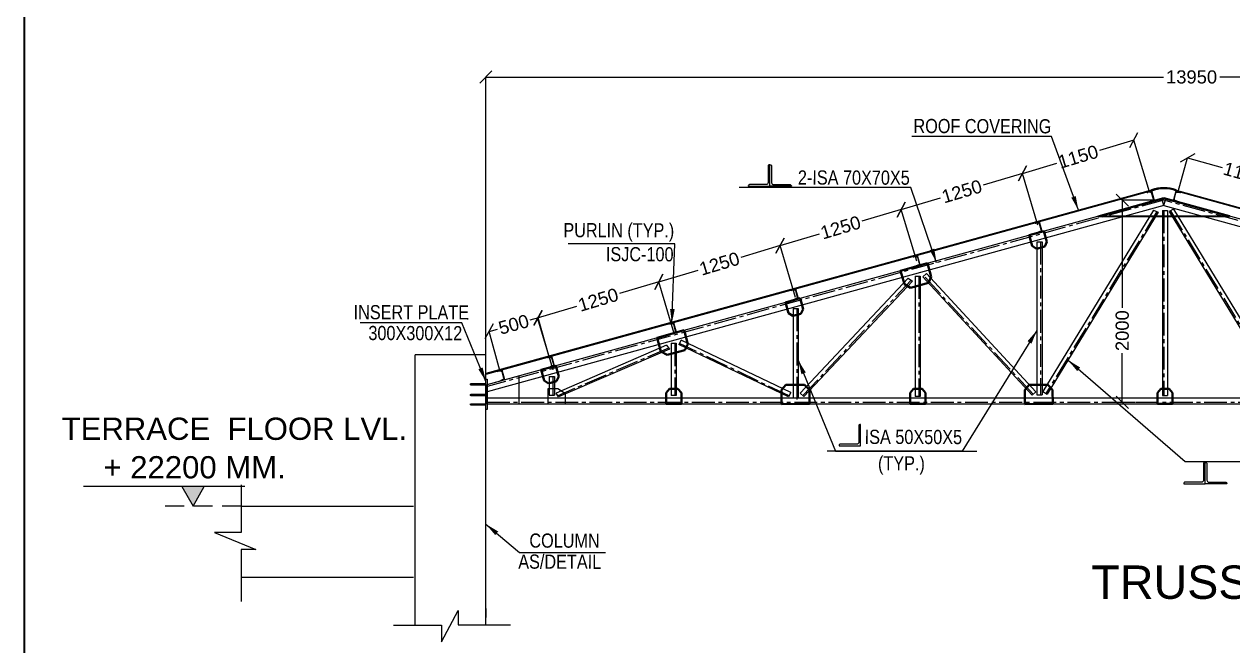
# Model space of a CAD drawing. Header units: inches. Extents: x 1789308 to 1948517, y 1504002 to 1708835.
# Drawn here: x 1831025 to 1848945, y 1560551 to 1569775 of the extents above; entities that cross this region are included whole.
import ezdxf
from ezdxf.enums import TextEntityAlignment as Align

# ---------------------------------------------------------------- set-up
doc = ezdxf.new("R2010")
doc.units = ezdxf.units.IN
doc.header["$LTSCALE"] = 0.015
doc.header["$MEASUREMENT"] = 0
doc.header["$PDMODE"] = 34
doc.header["$PDSIZE"] = -0.1
for name, pattern in [('CENTER2', [1.125, 0.75, -0.125, 0.125, -0.125]), ('DASHED2', [0.375, 0.25, -0.125]), ('{ Leader Line}', [0])]:
    doc.linetypes.add(name, pattern=pattern)
for name, color, linetype in [('CHHAJA', 36, 'Continuous'), ('DIM - GRID - STR', 7, 'Continuous'), ('DIM DEM', 191, 'Continuous'), ('ISA 75X75X6', 104, 'Continuous'), ('SHIFTING - STR', 1, 'Continuous'), ('TITLE', 7, 'Continuous')]:
    doc.layers.add(name, color=color, linetype=linetype)
for name, color, linetype, lineweight in [('PLATE', 1, 'Continuous', 25), ('TEXT', 7, 'Continuous', 5), ('TRUSS', 82, 'Continuous', 25), ('truss text', 2, 'Continuous', 25)]:
    doc.layers.add(name, color=color, linetype=linetype, lineweight=lineweight)
doc.styles.add('arial', font='ARIALN.TTF')
doc.styles.add('PRADEEP - STR', font='swissel.ttf')
doc.styles.add('ROMAND', font='arial.ttf')
doc.styles.add('SC-BBS1', font='SansSerif')
doc.dimstyles.new('GRID DIM', dxfattribs={"dimtxt": 350, "dimasz": 250, "dimexe": 0.1, "dimexo": 0.1, "dimgap": 0.09, "dimtad": 0, "dimdec": 0, "dimzin": 0, "dimdsep": 46, "dimtxsty": 'PRADEEP - STR', "dimblk": 'OBLIQUE', "dimcen": 0.09, "dimclrd": 73, "dimclre": 73, "dimclrt": 256, "dimadec": 0, "dimazin": 0, "dimtfac": 1, "dimtdec": 0, "dimtofl": 0, "dimtmove": 1, "dimatfit": 3, "dimfxl": 1.25, "dimtolj": 1, "dimtzin": 0, "dimlwd": -1, "dimlwe": -1, "dimarcsym": 2})

# ---------------------------------------------------------------- blocks, each defined once
blk = doc.blocks.new('LVL')
at = {"layer": 'CHHAJA', "color": 1, "ltscale": 50}
blk.add_line((-513, 197), (1082, 197), dxfattribs=at)
blk.add_lwpolyline([(-111, 197), (111, 197), (0, 0), (0, 0)], close=True, dxfattribs=at)
blk.add_solid([(-111, 197), (111, 197), (0, 0)], dxfattribs=at)
blk = doc.blocks.new('_Oblique')
at = {"color": 0, "linetype": 'ByBlock', "lineweight": -2}
blk.add_line((-0.5, -0.5), (0.5, 0.5), dxfattribs=at)
blk = doc.blocks.new('*D366')
at = {"layer": 'Defpoints', "color": 0, "transparency": 16777216}
for p in [(6701, 4202), (6290, 2202), (6418, 2202)]:
    blk.add_point(p, dxfattribs=at)
at = {"layer": 'DIM - GRID - STR', "color": 73, "linetype": 'ByBlock', "transparency": 16777216}
for p, q in [((6701, 4202), (6290, 4202)), ((6290, 4202), (6290, 3136)), ((6290, 2202), (6290, 2687)), ((6418, 2202), (6290, 2202))]:
    blk.add_line(p, q, dxfattribs=at)
at = {"layer": 'DIM - GRID - STR', "color": 73, "transparency": 16777216, "xscale": 120, "yscale": 120, "zscale": 120}
for p, rotation in [((6290, 4202), 90), ((6290, 2202), 270)]:
    blk.add_blockref('_Oblique', p, dxfattribs=dict(at, rotation=rotation))
at = {"layer": 'DIM - GRID - STR', "transparency": 16777216, "insert": (6290, 2911), "char_height": 130, "attachment_point": 5, "rotation": 90, "style": 'PRADEEP - STR'}
blk.add_mtext('\\A1;2000', dxfattribs=at)
blk = doc.blocks.new('A$C02755AB6')
at = {"layer": 'ISA 75X75X6', "color": 2}
blk.add_lwpolyline([(-0.0054, 0.0634), (-0.0054, 0.0117, -0.414214), (-0.0117, 0.0054), (-0.0635, 0.0054, 0.414214), (-0.0675, 0.0013), (-0.0675, 0), (0, 0), (0, 0.0675), (-0.0014, 0.0675, 0.414214)], format="xyb", close=True, dxfattribs=at)
blk = doc.blocks.new('A$C533A03B5')
at = {"color": 4}
for p, q in [((-22, 100), (22, 100)), ((-22, 0), (-22, 100)), ((-22, 0), (22, 0)), ((-18, 18), (-18, 82)), ((-10, 91), (18, 95)), ((-10, 9), (18, 5)), ((22, 0), (22, 1))]:
    blk.add_line(p, q, dxfattribs=at)
for centre, radius, start, end in [((-9, 82), 9, 96, 180), ((-9, 18), 9, 180, 264), ((18, 99), 4.61, 276.5191, 8.9465), ((18, 1), 4.5, 0, 84)]:
    blk.add_arc(centre, radius, start, end, dxfattribs=at)
blk = doc.blocks.new('*D356')
at = {"layer": 'Defpoints', "color": 0, "transparency": 16777216}
for p in [(8044, 4313), (6843, 4287), (7952, 3981)]:
    blk.add_point(p, dxfattribs=at)
at = {"layer": 'DIM - GRID - STR', "color": 73, "linetype": 'ByBlock', "transparency": 16777216}
for p, q in [((6843, 4287), (6935, 4619)), ((6935, 4619), (7277, 4525)), ((8044, 4313), (7701, 4408)), ((7952, 3981), (8044, 4313))]:
    blk.add_line(p, q, dxfattribs=at)
at = {"layer": 'DIM - GRID - STR', "color": 73, "transparency": 16777216, "xscale": 120, "yscale": 120, "zscale": 120}
for p, rotation in [((6935, 4619), 164.5751221282044), ((8044, 4313), 344.5751221282044)]:
    blk.add_blockref('_Oblique', p, dxfattribs=dict(at, rotation=rotation))
at = {"layer": 'DIM - GRID - STR', "transparency": 16777216, "insert": (7489, 4466), "char_height": 130, "attachment_point": 5, "rotation": 344.5751, "style": 'PRADEEP - STR'}
blk.add_mtext('\\A1;1150', dxfattribs=at)
blk = doc.blocks.new('*D358')
at = {"layer": 'Defpoints', "color": 0, "transparency": 16777216}
for p in [(5303, 4467), (6558, 4284), (5456, 3955)]:
    blk.add_point(p, dxfattribs=at)
at = {"layer": 'DIM - GRID - STR', "color": 73, "linetype": 'ByBlock', "transparency": 16777216}
for p, q in [((6405, 4796), (6064, 4694)), ((6558, 4284), (6405, 4796)), ((5303, 4467), (5644, 4569)), ((5456, 3955), (5303, 4467))]:
    blk.add_line(p, q, dxfattribs=at)
at = {"layer": 'DIM - GRID - STR', "color": 73, "transparency": 16777216, "xscale": 120, "yscale": 120, "zscale": 120}
for p, rotation in [((6405, 4796), 16.61262545423308), ((5303, 4467), 196.6126254542331)]:
    blk.add_blockref('_Oblique', p, dxfattribs=dict(at, rotation=rotation))
at = {"layer": 'DIM - GRID - STR', "transparency": 16777216, "insert": (5854, 4631), "char_height": 130, "attachment_point": 5, "rotation": 16.6126, "style": 'PRADEEP - STR'}
blk.add_mtext('\\A1;1150', dxfattribs=at)
blk = doc.blocks.new('*D359')
at = {"layer": 'Defpoints', "color": 0, "transparency": 16777216}
for p in [(4105, 4109), (5456, 3955), (4258, 3598)]:
    blk.add_point(p, dxfattribs=at)
at = {"layer": 'DIM - GRID - STR', "color": 73, "linetype": 'ByBlock', "transparency": 16777216}
for p, q in [((5303, 4467), (4914, 4351)), ((5456, 3955), (5303, 4467)), ((4105, 4109), (4494, 4225)), ((4258, 3598), (4105, 4110))]:
    blk.add_line(p, q, dxfattribs=at)
at = {"layer": 'DIM - GRID - STR', "color": 73, "transparency": 16777216, "xscale": 120, "yscale": 120, "zscale": 120}
for p, rotation in [((5303, 4467), 16.61262544925898), ((4105, 4109), 196.612625449259)]:
    blk.add_blockref('_Oblique', p, dxfattribs=dict(at, rotation=rotation))
at = {"layer": 'DIM - GRID - STR', "transparency": 16777216, "insert": (4704, 4288), "char_height": 130, "attachment_point": 5, "rotation": 16.6126, "style": 'PRADEEP - STR'}
blk.add_mtext('\\A1;1250', dxfattribs=at)
blk = doc.blocks.new('*D360')
at = {"layer": 'Defpoints', "color": 0, "transparency": 16777216}
for p in [(2907, 3752), (4258, 3598), (3060, 3240)]:
    blk.add_point(p, dxfattribs=at)
at = {"layer": 'DIM - GRID - STR', "color": 73, "linetype": 'ByBlock', "transparency": 16777216}
for p, q in [((4105, 4109), (3716, 3993)), ((4258, 3598), (4105, 4109)), ((2907, 3752), (3296, 3868)), ((3060, 3240), (2907, 3752))]:
    blk.add_line(p, q, dxfattribs=at)
at = {"layer": 'DIM - GRID - STR', "color": 73, "transparency": 16777216, "xscale": 120, "yscale": 120, "zscale": 120}
for p, rotation in [((4105, 4109), 16.61262544925898), ((2907, 3752), 196.612625449259)]:
    blk.add_blockref('_Oblique', p, dxfattribs=dict(at, rotation=rotation))
at = {"layer": 'DIM - GRID - STR', "transparency": 16777216, "insert": (3506, 3931), "char_height": 130, "attachment_point": 5, "rotation": 16.6126, "style": 'PRADEEP - STR'}
blk.add_mtext('\\A1;1250', dxfattribs=at)
blk = doc.blocks.new('*D361')
at = {"layer": 'Defpoints', "color": 0, "transparency": 16777216}
for p in [(1709, 3394), (3060, 3240), (1862, 2883)]:
    blk.add_point(p, dxfattribs=at)
at = {"layer": 'DIM - GRID - STR', "color": 73, "linetype": 'ByBlock', "transparency": 16777216}
for p, q in [((2907, 3752), (2518, 3636)), ((3060, 3240), (2907, 3752)), ((1709, 3394), (2097, 3510)), ((1861, 2883), (1709, 3395))]:
    blk.add_line(p, q, dxfattribs=at)
at = {"layer": 'DIM - GRID - STR', "color": 73, "transparency": 16777216, "xscale": 120, "yscale": 120, "zscale": 120}
for p, rotation in [((2907, 3752), 16.61262544925898), ((1709, 3394), 196.612625449259)]:
    blk.add_blockref('_Oblique', p, dxfattribs=dict(at, rotation=rotation))
at = {"layer": 'DIM - GRID - STR', "transparency": 16777216, "insert": (2308, 3573), "char_height": 130, "attachment_point": 5, "rotation": 16.6126, "style": 'PRADEEP - STR'}
blk.add_mtext('\\A1;1250', dxfattribs=at)
blk = doc.blocks.new('*D362')
at = {"layer": 'Defpoints', "color": 0, "transparency": 16777216}
for p in [(511, 3037), (1862, 2883), (663, 2525)]:
    blk.add_point(p, dxfattribs=at)
at = {"layer": 'DIM - GRID - STR', "color": 73, "linetype": 'ByBlock', "transparency": 16777216}
for p, q in [((1709, 3394), (1320, 3278)), ((1861, 2883), (1709, 3394)), ((511, 3037), (899, 3153)), ((663, 2525), (511, 3037))]:
    blk.add_line(p, q, dxfattribs=at)
at = {"layer": 'DIM - GRID - STR', "color": 73, "transparency": 16777216, "xscale": 120, "yscale": 120, "zscale": 120}
for p, rotation in [((1709, 3394), 16.61262544925898), ((511, 3037), 196.612625449259)]:
    blk.add_blockref('_Oblique', p, dxfattribs=dict(at, rotation=rotation))
at = {"layer": 'DIM - GRID - STR', "transparency": 16777216, "insert": (1110, 3216), "char_height": 130, "attachment_point": 5, "rotation": 16.6126, "style": 'PRADEEP - STR'}
blk.add_mtext('\\A1;1250', dxfattribs=at)
blk = doc.blocks.new('*D363')
at = {"layer": 'Defpoints', "color": 0, "transparency": 16777216}
for p in [(13950, 5420), (0, 2309), (13950, 2202)]:
    blk.add_point(p, dxfattribs=at)
at = {"layer": 'DIM - GRID - STR', "color": 73, "linetype": 'ByBlock', "transparency": 16777216}
for p, q in [((0, 2310), (0, 5420)), ((0, 5420), (6697, 5420)), ((13950, 5420), (7253, 5420)), ((13950, 2203), (13950, 5420))]:
    blk.add_line(p, q, dxfattribs=at)
at = {"layer": 'DIM - GRID - STR', "color": 73, "transparency": 16777216, "xscale": 120, "yscale": 120, "zscale": 120, "rotation": 180}
blk.add_blockref('_Oblique', (0, 5420), dxfattribs=at)
at = {"layer": 'DIM - GRID - STR', "color": 73, "transparency": 16777216, "xscale": 120, "yscale": 120, "zscale": 120}
blk.add_blockref('_Oblique', (13950, 5420), dxfattribs=at)
at = {"layer": 'DIM - GRID - STR', "transparency": 16777216, "insert": (6975, 5420), "char_height": 130, "attachment_point": 5, "style": 'PRADEEP - STR'}
blk.add_mtext('\\A1;13950', dxfattribs=at)
blk = doc.blocks.new('*D365')
at = {"layer": 'Defpoints', "color": 0, "transparency": 16777216}
for p in [(519, 3039), (626, 2650), (138, 2515)]:
    blk.add_point(p, dxfattribs=at)
at = {"layer": 'DIM - GRID - STR', "color": 73, "linetype": 'ByBlock', "transparency": 16777216}
for p, q in [((519, 3039), (435, 3016)), ((626, 2651), (518, 3039)), ((31, 2904), (115, 2927)), ((138, 2516), (31, 2904))]:
    blk.add_line(p, q, dxfattribs=at)
at = {"layer": 'DIM - GRID - STR', "color": 73, "transparency": 16777216, "xscale": 120, "yscale": 120, "zscale": 120}
for p, rotation in [((519, 3039), 15.46580761217695), ((31, 2904), 195.4658076121769)]:
    blk.add_blockref('_Oblique', p, dxfattribs=dict(at, rotation=rotation))
at = {"layer": 'DIM - GRID - STR', "transparency": 16777216, "insert": (275, 2972), "char_height": 130, "attachment_point": 5, "rotation": 15.4658, "style": 'PRADEEP - STR'}
blk.add_mtext('\\A1;500', dxfattribs=at)
blk = doc.blocks.new('A$C1F354469')
at = {"layer": 'PLATE', "color": 3, "lineweight": 40}
for p, q in [((-75, 110), (-42, 149)), ((-42, 149), (42, 149)), ((75, 110), (42, 149)), ((-75, 0), (-75, 110)), ((75, 0), (-75, 0)), ((75, 110), (75, 0))]:
    blk.add_line(p, q, dxfattribs=at)
blk = doc.blocks.new('A$C67564977')
at = {"layer": 'PLATE', "color": 3, "lineweight": 40}
for p, q in [((-133, -37), (133, 37)), ((133, 37), (170, -99)), ((-95, -171), (-133, -37)), ((141, -158), (170, -99)), ((-35, -207), (-95, -171)), ((141, -158), (-35, -207))]:
    blk.add_line(p, q, dxfattribs=at)
blk = doc.blocks.new('A$C08990B8F')
at = {"layer": 'PLATE', "color": 3}
blk.add_lwpolyline([(88, 0), (88, 100), (12, 150), (-88, 150), (-88, 0)], close=True, dxfattribs=at)
blk = doc.blocks.new('A$C661F1956')
at = {"layer": 'PLATE', "color": 3, "lineweight": 40}
for p, q in [((0, 0), (-650, -183)), ((650, -179), (0, 0)), ((-650, -183), (650, -179))]:
    blk.add_line(p, q, dxfattribs=at)
blk = doc.blocks.new('A$C67062327')
at = {"color": 1}
blk.add_lwpolyline([(-0.4, 2129.8), (-0.4, 2429.8), (11.6, 2429.8), (11.6, 2129.8)], close=True, dxfattribs=at)
at = {"color": 3}
for points in [[(11.6, 2185.5), (11.6, 2377.3), (325.6, 2463.9), (325.6, 2185.6), (11.6, 2185.5)], [(0, 2185.5), (-0.3, 2185.5), (-0.4, 2374)]]:
    blk.add_lwpolyline(points, dxfattribs=at)
at = {"layer": 'PLATE', "color": 1}
for p, q in [((6682.5, 4217.1), (6184.6, 4079.8)), ((7217, 4080), (6719.8, 4217.1))]:
    blk.add_line(p, q, dxfattribs=at)
at = {"layer": 'PLATE'}
blk.add_lwpolyline([(623.2, 2660), (635.3, 2619.5)], dxfattribs=at)
at = {"layer": 'SHIFTING - STR', "color": 4, "ltscale": 1000}
blk.add_line((13620.8, 2313.1), (6719.8, 4217.1), dxfattribs=at)
at = {"layer": 'SHIFTING - STR', "color": 5, "linetype": 'CENTER2', "ltscale": 20000}
for p, q in [((4203.6, 3410.2), (3133.4, 2269.8)), ((2996.1, 2266.2), (1912.7, 2785.3))]:
    blk.add_line(p, q, dxfattribs=at)
at = {"layer": 'SHIFTING - STR', "color": 4, "ltscale": 1000}
for points in [[(11.6, 2377.2), (6682.5, 4217.1)], [(6701.1, 4149.7), (6682.5, 4217.1)], [(6701.1, 4149.7), (6719.8, 4217.1)], [(6701.1, 4149.7), (11.6, 2304.6)], [(6599.3, 4103.7), (5504.4, 2307.8)], [(6644.9, 4082.6), (5547, 2281.8)], [(6599.3, 4103.7), (6644.9, 4082.6)], [(6687.1, 4100.9), (6687.1, 2268.6)], [(6687.1, 4100.9), (6737.1, 4100.9)], [(6701.1, 4149.7), (13602.1, 2245.6)], [(6737.1, 4100.9), (6737.1, 2268.6)], [(6797.8, 4112.3), (6752.3, 4091)], [(6752.3, 4091), (7851.8, 2287.6)], [(6797.8, 4112.3), (7894.3, 2313.5)], [(5446.6, 3790.8), (5446.6, 2275.6)], [(5446.6, 3790.8), (5496.6, 3790.8)], [(5496.6, 3790.8), (5496.6, 2275.6)], [(4355.2, 3475.9), (4318.2, 3442.4)], [(5436.5, 2307.1), (4355.2, 3475.9)], [(4174.1, 3431.3), (3106.7, 2294)], [(4215.1, 3402), (3143.8, 2260.4)], [(4174.1, 3431.3), (4215.1, 3402)], [(4241.6, 3451), (4241.6, 2260.2)], [(4241.6, 3451), (4291.6, 3451)], [(4291.6, 3451), (4291.6, 2260.2)], [(5399.5, 2273.6), (4318.2, 3442.4)], [(3036.6, 3130.1), (3036.6, 2245.6)], [(3036.6, 3130.1), (3086.6, 3130.1)], [(3086.6, 3130.1), (3086.6, 2245.6)], [(1783.6, 2768.1), (694.1, 2294.2)], [(1783.6, 2768.1), (1813.5, 2727.5)], [(1831.5, 2786.1), (1831.5, 2268.6)], [(1831.5, 2786.1), (1881.5, 2786.1)], [(1881.5, 2786.1), (1881.5, 2268.6)], [(1930.2, 2816.8), (1905.9, 2773)], [(3013.1, 2300.6), (2992, 2258), (1905.9, 2773)], [(3013.1, 2300.6), (1930.2, 2816.8)], [(1813.5, 2727.5), (717.8, 2255.9)], [(626.7, 2458.6), (626.7, 2271.4)], [(626.7, 2458.6), (676.7, 2458.6)], [(676.7, 2458.6), (676.7, 2271.4)], [(626.7, 2271.4), (676.7, 2271.4)], [(717.8, 2255.9), (694.1, 2294.2)], [(3143.8, 2260.4), (3106.7, 2294)], [(5436.5, 2307.1), (5399.5, 2273.6)], [(5446.6, 2275.6), (5496.6, 2275.6)], [(5504.4, 2307.8), (5547, 2281.8)], [(11.6, 2245.6), (13949.8, 2245.6)], [(11.6, 2185.6), (13949.8, 2185.6)], [(1881.5, 2268.6), (1831.5, 2268.6)], [(4291.6, 2260.2), (4241.6, 2260.2)], [(6687.1, 2268.6), (6737.1, 2268.6)]]:
    blk.add_lwpolyline(points, dxfattribs=at)
at = {"layer": 'SHIFTING - STR', "color": 5, "linetype": 'CENTER2', "ltscale": 20000}
for points in [[(13615.7, 2294.8), (6701.1, 4202.6), (11.6, 2357.5)], [(6631.8, 4088.7), (5535.2, 2289)], [(6701.1, 4100.9), (6701.1, 2268.6)], [(6765.4, 4097.1), (7863.5, 2294.8)], [(5482.6, 3790.8), (5482.6, 2275.6)], [(4277.6, 3451), (4277.6, 2260.2)], [(5409.9, 2283), (4328.6, 3451.8)], [(3072.6, 3130.1), (3072.6, 2202.6)], [(1867.5, 2786.1), (1867.5, 2268.6)], [(1805.1, 2738.8), (710.4, 2267.9)], [(662.7, 2458.6), (662.7, 2271.4)], [(11.6, 2202.6), (13949.8, 2202.6)]]:
    blk.add_lwpolyline(points, dxfattribs=at)
at = {"layer": 'SHIFTING - STR', "color": 5, "linetype": 'DASHED2', "ltscale": 50000}
blk.add_lwpolyline([(-2420.2, 1173.4), (-3202.5, 1173.4)], dxfattribs=at)
at = {"layer": 'TRUSS', "color": 4}
for p, q in [((-700, -2.2), (-700, 2673.4)), ((0, 0), (0, 2673.4)), ((0, 163.9), (0, 72))]:
    blk.add_line(p, q, dxfattribs=at)
at = {"layer": 'TRUSS', "color": 1}
for points in [[(6578.1, 4302.4), (0, 2488.1)], [(6824.2, 4302.4), (13949.8, 2336.4)], [(6581.2, 4292.9), (0, 2477.8)], [(6821.1, 4292.9), (13949.8, 2326)]]:
    blk.add_lwpolyline(points, dxfattribs=at)
at = {"layer": 'TRUSS', "color": 4}
for points in [[(0, 2673.4), (-700, 2673.4)], [(-2420.2, 1387), (-2420.2, 913.7), (-2682.3, 913.7), (-2274.9, 747.9), (-2418, 747.9), (-2418, 231.5)], [(-2420.2, 1173.4), (-716.8, 1173.4)], [(-2418, 473.4), (-716.8, 473.4)], [(-914, -2.2), (-440.7, -2.2), (-440.7, -166.3), (-274.9, 143.1), (-274.9, 0), (241.4, 0)]]:
    blk.add_lwpolyline(points, dxfattribs=at)
at = {"layer": 'TRUSS'}
blk.add_lwpolyline([(660.6, 2534.8), (663.4, 2525.2)], dxfattribs=at)
at = {"layer": 'TRUSS', "color": 1, "linetype": 'CENTER2', "ltscale": 1500}
for points in [[(0, 2379.8), (-159.4, 2379.8)], [(0, 2274.2), (-159.3, 2274.2)], [(0, 2179.8), (-159.5, 2179.8)]]:
    blk.add_lwpolyline(points, dxfattribs=at)
at = {"layer": 'TRUSS', "color": 3}
for points in [[(0, 2372.8), (-150, 2372.8), (-150, 2386.8), (0, 2386.8)], [(0, 2267.2), (-149.9, 2267.2), (-149.9, 2281.2), (0, 2281.2)], [(0, 2172.8), (-150.1, 2172.8), (-150.1, 2186.8), (0, 2186.8)]]:
    blk.add_lwpolyline(points, dxfattribs=at)
at = {"layer": 'TRUSS', "color": 1}
for centre, radius, start, end in [((6703.6, 3996.1), 329.2, 68.46078, 112.66527), ((6703.6, 3996.1), 329.2, 68.46078, 112.66527), ((6701.1, 3984.4), 341, 68.84473, 111.15519), ((6703.5, 3995.7), 319.6, 68.37525, 112.81523), ((6703.5, 3995.7), 319.6, 68.37525, 112.81523), ((6701.1, 3984.4), 331, 68.75874, 111.24126)]:
    blk.add_arc(centre, radius, start, end, dxfattribs=at)
at = {"lineweight": -3, "extrusion": (4.57411e-16, -0.000231777, 1), "xscale": 3150.000000000006, "yscale": 3150.000000000006, "zscale": 3150.000000000006, "rotation": 359.9608856788817}
for p in [(2806.2, 4338.9, -1), (7110, 1394.8, -0.3)]:
    blk.add_blockref('A$C02755AB6', p, dxfattribs=at)
at = {"lineweight": -3, "extrusion": (-4.57411e-16, -0.000231777, 1), "xscale": -3150.000000000006, "yscale": 3150.000000000025, "zscale": 3150.000000000025, "rotation": 0.03911432111834756}
blk.add_blockref('A$C02755AB6', (2806.2, 4338.9, -1), dxfattribs=at)
at = {"layer": 'CHHAJA', "xscale": -1}
blk.add_blockref('LVL', (-2894.5, 1173.4), dxfattribs=at)
at = {"layer": 'PLATE'}
for name, p in [('A$C661F1956', (6701.1, 4222.3)), ('A$C67564977', (4232.4, 3541.4)), ('A$C67564977', (1825.2, 2877.4)), ('A$C08990B8F', (699.3, 2185.6)), ('A$C1F354469', (1856.5, 2185.6)), ('A$C1F354469', (4268.9, 2185.6)), ('A$C1F354469', (6712.1, 2185.6))]:
    blk.add_blockref(name, p, dxfattribs=at)
for name, p, rotation in [('A$C1F354469', (5443.5, 3875.4), 195.4194213504711), ('A$C1F354469', (3034.2, 3210.9), 195.4194213504711), ('A$C1F354469', (618.2, 2544.6), 195.4194213504157), ('A$C67564977', (3059.8, 2185.6), 164.5751221282037), ('A$C67564977', (5464, 2185.6), 164.5751221282037)]:
    blk.add_blockref(name, p, dxfattribs=dict(at, rotation=rotation))
at = {"layer": 'TEXT', "color": 2, "extrusion": (4.57411e-16, -0.000231777, 1), "xscale": 3150.000000000006, "yscale": 3150.000000000006, "zscale": 3150.000000000006, "rotation": 359.9608856788817}
blk.add_blockref('A$C02755AB6', (3703.6, 1771.2, -0.4), dxfattribs=at)
at = {"layer": 'TEXT', "color": 2, "extrusion": (-4.57411e-16, -0.000231777, 1), "xscale": -3150.000000000006, "yscale": 3150.000000000025, "zscale": 3150.000000000025, "rotation": 0.03911432111834756}
blk.add_blockref('A$C02755AB6', (7110, 1394.8, -0.3), dxfattribs=at)
at = {"layer": 'TRUSS', "xscale": -1}
for p, rotation in [((6585.9, 4190.5), 16.61262545447081), ((6586.1, 4190.5), 15.42487787149558), ((5477.2, 3884.7), 15.42487787149558), ((4272.2, 3552.4), 15.42487787149558), ((3067.1, 3220), 15.42487787149558), ((1862.2, 2887.7), 15.42487787149558), ((657.2, 2555.3), 15.42487787149558), ((164.9, 2419.1), 15.42487787149558)]:
    blk.add_blockref('A$C533A03B5', p, dxfattribs=dict(at, rotation=rotation))
at = {"layer": 'TRUSS', "rotation": 344.5751221285044}
for p in [(6816.2, 4190.5), (6816.4, 4190.4), (6816.4, 4190.4)]:
    blk.add_blockref('A$C533A03B5', p, dxfattribs=at)
at = {"layer": 'TEXT', "color": 2, "style": 'arial'}
for s, p in [('ROOF COVERING', (4907.7, 4934.3, 0)), ('2-ISA 70X70X5', (3636.6, 4425.4, 0)), ('PURLIN (TYP.)', (1313.5, 3904.3, 0)), ('ISJC-100', (1520.3, 3667.4, 0)), ('INSERT PLATE ', (-715.1, 3092.7)), ('300X300X12', (-697.9, 2886.9)), ('ISA 50X50X5', (4225.1, 1859.8, 0)), ('(TYP.)', (4106.9, 1599.1, 0)), ('COLUMN', (776.9, 834.1)), ('AS/DETAIL', (729.6, 625.8))]:
    blk.add_text(s, height=140, rotation=359.86075, dxfattribs=at).set_placement(p, align=Align.MIDDLE_CENTER)
at = {"layer": 'TITLE', "linetype": '{ Leader Line}', "style": 'ROMAND'}
blk.add_text('+ 22200 MM.', height=220, rotation=359.99771, dxfattribs=at).set_placement((-3780.9, 1449.8))
at = {"layer": 'TITLE', "linetype": '{ Leader Line}', "insert": (-4193.9, 2050.8, 0), "char_height": 220, "width": 4282.785, "attachment_point": 1, "rotation": 359.99771, "style": 'ROMAND'}
blk.add_mtext('TERRACE  FLOOR LVL. ', dxfattribs=at)
at = {"layer": 'truss text', "style": 'SC-BBS1'}
blk.add_text('TRUSS - E', height=330, dxfattribs=at).set_placement((7124.4, 159.1), align=Align.BOTTOM_CENTER)
at = {"layer": 'DIM - GRID - STR'}
dim = blk.add_linear_dim(base=(13950, 5419.6), p1=(0, 2309.4), p2=(13950, 2202.4), dimstyle='GRID DIM', override={"dimtxt": 130, "dimasz": 120, "dimfxl": 0}, dxfattribs=at)
dim.commit()
dim.dimension.update_dxf_attribs({"geometry": '*D363', "text_midpoint": (6975, 5419.6)})
for p1, p2, distance, picture, middle in [((6558, 4283.8), (5455.8, 3955), -534.3, '*D358', (5854.1, 4631.4)), ((6843, 4286.8), (7951.8, 3980.8), 344.7, '*D356', (7489.1, 4466.1))]:
    dim = blk.add_aligned_dim(p1=p1, p2=p2, distance=distance, dimstyle='GRID DIM', override={"dimtxt": 130, "dimasz": 120, "dimfxl": 0}, dxfattribs=at)
    dim.commit()
    dim.dimension.update_dxf_attribs({"geometry": picture, "text_midpoint": middle})
for base, p1, p2, picture, middle in [((4104.9, 4109.5), (5455.8, 3955), (4257.7, 3597.5), '*D359', (4704, 4288.2)), ((2906.9, 3751.9), (4257.7, 3597.5), (3059.6, 3240.1), '*D360', (3505.9, 3930.6)), ((1708.8, 3394.5), (3059.6, 3240.1), (1861.5, 2882.6), '*D361', (2307.8, 3573.2)), ((510.8, 3036.9), (1861.5, 2882.6), (663.4, 2525.2), '*D362', (1109.8, 3215.6))]:
    dim = blk.add_linear_dim(base=base, p1=p1, p2=p2, angle=16.61263, dimstyle='GRID DIM', override={"dimtxt": 130, "dimasz": 120, "dimfxl": 0}, dxfattribs=at)
    dim.commit()
    dim.dimension.update_dxf_attribs({"geometry": picture, "text_midpoint": middle})
dim = blk.add_linear_dim(base=(6290.1, 2202.4), p1=(6701.4, 4202.4), p2=(6417.7, 2202.4), angle=90, dimstyle='GRID DIM', override={"dimtxt": 130, "dimasz": 120, "dimfxl": 0}, dxfattribs=at)
dim.commit()
dim.dimension.update_dxf_attribs({"geometry": '*D366', "text_midpoint": (6290.1, 2911.2), "dimtype": 160})
dim = blk.add_aligned_dim(p1=(138.3, 2515.5), p2=(626.1, 2650.4), distance=403.3, text='500', dimstyle='GRID DIM', override={"dimtxt": 130, "dimasz": 120, "dimfxl": 0}, dxfattribs=at)
dim.commit()
dim.dimension.update_dxf_attribs({"geometry": '*D365', "text_midpoint": (274.6, 2971.7)})
at = {"layer": 'DIM DEM'}
for points in [[(5856.4, 4103.2), (5589.3, 4831.5), (4210.9, 4831.5)], [(4454.3, 3582.7), (4200.4, 4326.9), (2503.1, 4326.9)], [(1837.9, 2984.5), (1867.6, 3770.4), (814.1, 3770.4)], [(-0.1, 2408.7, 0), (-239.7, 2989.6, 0), (-1241.9, 2989.6, 0)], [(5446.8, 2913.9), (4707.2, 1719.2), (3374, 1719.2)], [(3086.8, 2618.5), (3456.5, 1719.2), (4851, 1719.2)], [(5753.8, 2620.5), (6910, 1616.4), (8988.5, 1616.4)], [(0, 996.8, 0), (332.1, 717.2, 0), (1180.8, 717.2, 0)]]:
    blk.add_leader(points, dimstyle='GRID DIM', override={"dimasz": 140, "dimclrd": 256, "dimfxl": 0.1}, dxfattribs=at)

msp = doc.modelspace()

# ---------------------------------------------------------------- linework, layer by layer
msp.add_lwpolyline([(1831024.5, 1591778.9), (1915124.5, 1591778.9), (1915124.5, 1532378.8), (1831024.5, 1532378.8)], close=True)
at = {"layer": 'TITLE', "color": 125, "lineweight": 35}
msp.add_lwpolyline([(1831024.5, 1532378.9), (1915124.5, 1532378.8), (1915124.6, 1591778.9), (1831024.5, 1591778.9)], close=True, dxfattribs=at)

# ---------------------------------------------------------------- block references
at = {"layer": 'PLATE', "xscale": 1.5, "yscale": 1.5, "zscale": 1.5}
msp.add_blockref('A$C67062327', (1837870.8, 1560861.1), dxfattribs=at)

doc.saveas('drawing.dxf')
